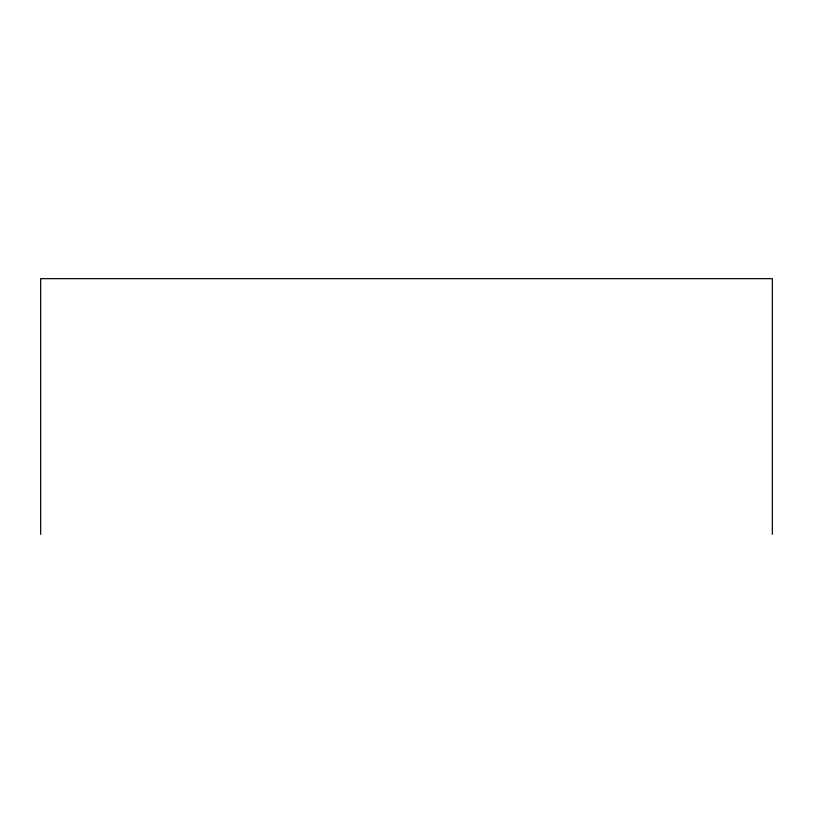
<?xml version="1.0" encoding="UTF-8"?>
<svg xmlns="http://www.w3.org/2000/svg" width="813" height="813" viewBox="0 0 813 813"><rect width="100%" height="100%" fill="white"/><g stroke="black" fill="none" stroke-linecap="round" stroke-linejoin="round"><path stroke-width="1.22" d="M772.35 534.334L772.35 278.666L40.65 278.666L40.65 534.334"/></g></svg>
